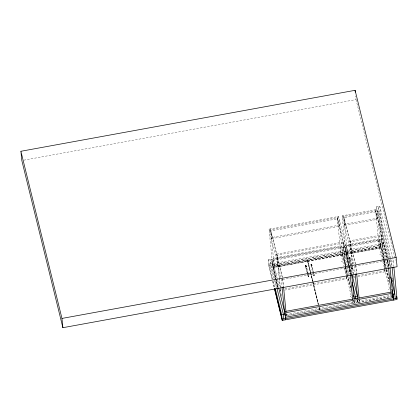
<?xml version="1.0" encoding="UTF-8"?>
<svg xmlns="http://www.w3.org/2000/svg" width="418" height="418" viewBox="0 0 418 418"><rect width="100%" height="100%" fill="white"/><g stroke="black" fill="none" stroke-linecap="round" stroke-linejoin="round"><path stroke-width="0.31" stroke-dasharray="2.09 1.57" d="M305.741 267.186C304.91 265.843 307.011 265.477 306.53 267.039M306.446 266.188L306.122 266.564L305.657 266.329M311.253 266.177C310.422 264.84 312.518 264.469 312.042 266.036M311.959 265.179L311.635 265.555L311.164 265.325M349.547 259.191C348.722 257.854 350.817 257.483 350.336 259.05M350.253 258.193L349.934 258.57L349.464 258.34M313.787 272.844L311.703 264.354L310.987 264.249L310.746 264.531L313.422 275.441L314.383 275.269L313.5 275.525M313.526 275.514L314.279 275.462M349.683 257.195L349.04 257.545L351.125 266.031M351.883 268.602L351.94 268.241L352.677 268.283L351.794 268.544L352.677 268.283L352.233 266.465M310.851 264.338C313.38 264.427 309.215 264.573 311.447 264.228M349.145 257.352L349.537 257.655L349.835 257.227M352.573 268.476L351.721 268.455L351.272 266.637M308.275 273.847L306.19 265.362L305.474 265.258L305.234 265.534L308.076 276.591L308.134 276.235L308.871 276.272L308.427 274.454M305.453 265.325C307.512 264.871 303.693 266.198 306.028 265.216M349.479 257.206L349.093 257.436L349.997 257.368L352.081 265.858M308.395 276.282L308.014 276.517L308.818 276.382L308.395 276.282L307.935 273.936M308.646 276.486L308.17 276.575M23.748 160.183L356.026 99.573L355.655 95.868M376.775 211.471L378.515 211.153L391.99 266L390.245 266.318L376.775 211.471L376.315 206.842L379.795 206.205L392.648 258.533M350.556 286.962L342.358 253.48L272.735 266.182L269.035 229.142L338.658 216.44L350.54 264.808M350.911 274.297L345.973 254.196L342.143 215.803L376.952 209.455L380.652 246.495L345.843 252.843L348.925 265.409M271.648 238.673L338.329 226.504L337.556 218.792L270.874 230.955L271.648 238.673L271.376 237.565L338.058 225.401L338.329 226.504M344.751 225.333L376.623 219.523L375.85 211.806L343.983 217.616L344.751 225.333L344.479 224.231L376.352 218.415L376.623 219.523M280.159 287.14L276.852 254.055L342.953 242.001L345.493 265.806M352.29 264.071L349.96 240.721L381.247 235.015L383.917 260.116M279.391 277.865L277.124 255.163L343.225 243.104M352.499 264.526L350.232 241.823L381.519 236.118M271.998 278.796L268.748 265.555L268.168 259.766L271.648 259.134L278.618 287.5M389.283 282.427L380.145 245.235L379.57 239.446L381.31 239.127L388.28 267.499M271.669 259.327L379.586 239.639L379.91 240.946L380.354 245.382L272.431 265.069L271.987 260.628L379.91 240.946M273.706 259.301L340.388 247.137L340.116 246.03L273.435 258.193L274.474 267.018L341.161 254.849L340.388 247.137M346.815 245.962L378.682 240.151L378.41 239.044L346.543 244.859L347.583 253.679L379.455 247.869L378.682 240.151M268.748 265.555L383.63 244.598L379.795 206.205M278.048 287.992L272.954 266.569L307.476 260.268L318.364 304.607M310.527 272.139L307.763 260.215L342.285 253.919L351.157 290.024M273.069 267.724L307.591 261.428L307.476 260.268M307.883 261.375L342.405 255.074L342.285 253.919M380.693 248.088L346.177 254.39L346.062 253.23L380.579 246.933L383.651 260.127M349.474 267.311L282.793 279.475L270.603 229.848L337.284 217.684L349.014 265.425M390.245 266.318L389.785 261.689L393.265 261.057L392.8 259.165M279.454 278.513L280.687 290.839L280.415 289.731L281.701 289.502M284.909 288.916L346.517 277.677L346.323 275.728M354.798 276.162L353.524 276.397L352.552 266.668M357.991 275.582L384.811 270.692L383.839 260.957M284.538 290.134L346.788 278.78L346.465 275.535M355.07 277.27L353.795 277.5L353.471 274.26M357.625 276.805L385.082 271.794L384.889 269.845M286.121 314.435L352.808 302.266M285.933 313.652L286.393 315.538L354.548 303.102M392.842 296.116L358.027 302.47L357.568 300.584M286.225 315.762L392.079 296.456M313.683 275.566L314.383 275.269L313.939 273.45M352.238 268.617L349.5 257.263M311.185 264.192L313.939 275.603M305.673 265.2L306.054 266.715L305.976 265.952M308.432 276.611L305.704 265.524M356.026 99.573L395.527 260.393M376.315 206.842L389.163 259.165M389.32 259.797L389.785 261.689M387.361 258.089L375.484 209.721L379.183 246.761L389.827 290.108M387.152 257.812L375.578 210.698L343.711 216.514L355.284 263.627M387.073 257.943L383.515 243.438L268.633 264.395L272.191 278.895M387.695 260.461L389.242 266.768M391.875 277.484L392.34 279.376M392.492 280.008L392.957 281.899M383.63 244.598L386.88 257.838M387.502 260.357L389.205 267.295M391.833 278.012L392.147 279.271M392.298 279.903L392.763 281.795M387.658 267.713L381.77 243.757L378.055 206.523L391.525 261.37L392.037 266.506M379.57 239.446L384.523 259.62M384.68 260.252L386.849 269.077M387 269.704L388.703 276.643M380.03 244.075L383.902 259.834M384.058 260.466L386.227 269.291M386.363 269.735L389.012 280.64M383.808 260.759L385.83 268.993M385.986 269.626L389.252 282.929M390.752 293.875L391.373 296.388L391.175 294.439M384.811 270.692L385.082 271.794M349.96 240.721L350.232 241.823M355.493 263.904L343.612 215.536L347.311 252.576L352.557 273.931M355.629 265.033L355.901 266.135L387.768 260.325L387.496 259.223L388.332 267.593M342.143 215.803L354.02 264.171M358.884 299.69L359.501 302.198L359.24 299.601M352.034 274.501L345.242 246.866L341.762 247.498L346.235 265.717M349.072 265.075L337.19 216.707L340.889 253.747L343.821 265.681M349.171 265.9L351.193 274.135M357.73 300.735L358.195 302.637M349.082 266.036L351.089 274.203M345.858 253.036L351.104 274.396M357.432 300.15L358.153 303.16M357.395 300.678L358.012 303.191M343.502 247.184L347.98 265.399M348.131 266.026L350.138 274.192M344.118 253.355L347.358 266.548M347.515 267.175L349.213 274.083M355.843 301.096L356.308 302.977L356.126 301.127M346.391 266.344L350.096 281.418M353.952 300.782L354.568 303.296L354.323 300.829M353.759 300.683L354.683 304.456M342.405 255.074L345.049 265.843M345.2 266.475L347.227 274.71M347.379 275.347L351.115 290.547M353.602 300.683L354.38 303.849M344.437 268.194L346.135 275.107M346.287 275.734L351.69 297.72M352.614 301.488L353.079 303.374L352.881 301.425M346.517 277.677L346.788 278.78M307.763 260.215L318.657 304.555M319.279 307.089L319.901 309.623M310.684 272.776L312.706 281.011M312.857 281.643L318.459 304.445M319.237 307.611L319.859 310.146M319.143 307.773L319.608 309.675M307.591 261.428L310.234 272.196M310.391 272.829L312.413 281.063M312.57 281.695L318.171 304.497M318.95 307.664L319.571 310.198M307.862 274.093L306.122 266.564M276.852 254.055L277.124 255.163M269.035 229.142L281.225 278.764L282.004 286.56M277.599 279.731L274.208 265.911L270.503 228.871L282.693 278.498L283.54 286.941M277.756 280.358L279.454 287.27M280.07 289.784L280.995 293.551M281.147 294.178L281.92 297.318M272.954 266.569L278.09 287.469M272.113 263.763L277.996 287.72M277.803 287.615L272.228 264.918L271.648 259.134M274.553 278.362L269.908 259.447L270.373 264.082L276.256 288.033M275.175 280.886L276.878 287.819M268.168 259.766L275.138 288.138M272.813 281.418L274.36 287.725M272.62 281.314L274.166 287.621M393.265 261.057L393.777 266.188M389.21 259.73L389.921 266.877M387.737 259.996L388.515 267.792M390.971 293.995L391.102 295.28L359.229 301.096L359.099 299.81M383.98 260.764L384.826 269.197M381.247 235.015L383.583 258.366M355.802 265.158L356.606 273.22M355.692 265.676L356.465 273.403M354.396 266.078L355.107 273.226M357.803 300.192L358.163 303.818M352.562 265.179L353.403 273.607M351.742 265.947L351.82 266.71M350.916 266.715L351.695 274.511M349.934 258.57L350.007 259.332M349.782 257.963L349.861 258.726M349.38 266.334L350.185 274.391M349.202 266.209L350.038 274.579M345.561 266.454L346.402 274.887M342.953 242.001L346.261 275.081M338.658 216.44L342.494 254.828M313.448 272.928L313.526 273.696M311.635 265.555L311.713 266.318M311.488 264.949L311.562 265.712M286.199 313.589L286.393 315.538M282.584 279.015L283.357 286.743M280.222 287.788L280.415 289.731M276.627 273.085L277.077 273.137L276.627 273.085M341.6 261.229L342.049 261.287L341.6 261.229M350.31 296.707L350.765 296.759L350.31 296.707M379.894 254.249L380.343 254.301L379.894 254.249M388.604 289.721L389.059 289.773L388.604 289.721M380.673 246.688L272.755 266.376L272.87 267.53L380.788 247.843L380.673 246.688"/><path stroke-width="0.63" d="M20.9 151.274L355.101 90.309L396.159 257.467L397.084 266.726L62.883 327.691L21.825 160.533L20.9 151.274L61.958 318.427L62.883 327.691M61.958 318.427L396.159 257.467M284.501 311.562L392.418 291.874L392.737 293.18L393.181 297.616L285.264 317.304M392.737 293.18L284.82 312.868L285.139 316.034M393.845 266.83L397.1 299.445L282.218 320.402L281.638 314.613L285.123 313.981L278.775 288.133M393.62 300.082L393.04 294.293L394.78 293.974L390.6 276.951M396.52 296.399L396.985 298.29L282.103 319.242L274.516 288.352M391.802 289.251L393.04 294.293M392.727 295.772L393.505 298.922M392.69 296.299L392.998 297.559M352.186 275.133L357.432 296.487L353.952 297.125L353.487 295.239M352.144 282.359L355.875 298.656M285.275 317.351L285.583 318.61M277.029 288.451L283.383 314.299L283.843 318.929M275.29 288.765L281.638 314.613M274.474 288.88L282.218 320.402M392.1 267.149L395.245 298.604M389.989 267.525L392.455 292.219M392.711 294.821L392.977 297.47M392.716 296.336L392.831 297.496M388.541 268.053L390.987 292.522M355.101 90.309L355.284 92.164M356.669 273.863L359.114 298.337M355.175 273.874L357.641 298.572M351.695 274.511L354.161 299.204M350.221 274.778L352.693 299.507M283.566 287.203L286.006 311.671M285.123 313.981L285.698 319.765M282.066 287.213L284.533 311.906"/></g></svg>
